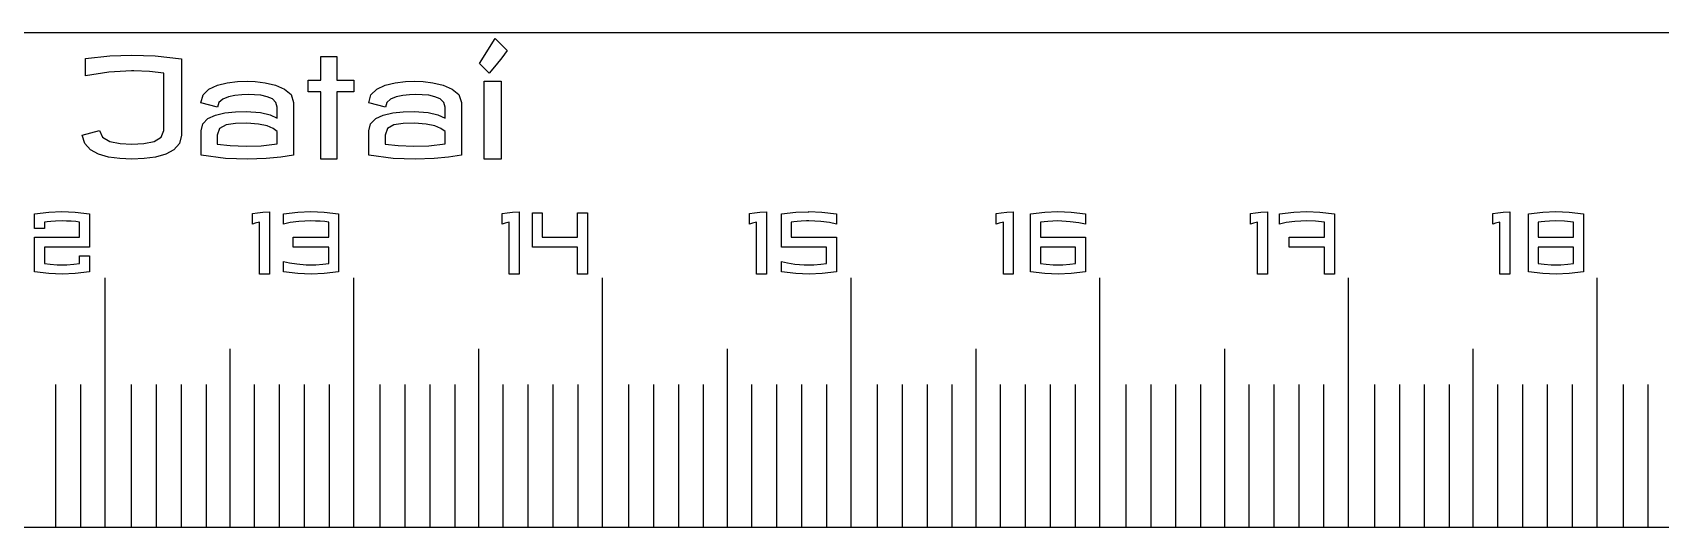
# Model space of a CAD drawing. Header units: millimetres. Extents: x 0 to 260, y 0 to 20.
# Drawn here: x 128.4 to 193.8, y 0 to 20 of the extents above; entities that cross this region are included whole.
import ezdxf

# ---------------------------------------------------------------- set-up
doc = ezdxf.new("R2010")
doc.units = ezdxf.units.MM
doc.layers.add('Layer 1', color=7, linetype='CONTINUOUS')

msp = doc.modelspace()

# ---------------------------------------------------------------- linework, layer by layer
at = {"layer": 'Layer 1'}
for p, q in [((10.000013, 19.951861), (250.000025, 19.951861)), ((146.347729, 18.700847), (146.968416, 19.713098)), ((146.968416, 19.713098), (147.448774, 19.223477)), ((130.506632, 18.909913), (131.486238, 19.014439)), ((131.486238, 19.014439), (132.374095, 19.041949)), ((132.374095, 19.041949), (132.374175, 19.041932)), ((132.374175, 19.041932), (133.313301, 19.008927)), ((133.313301, 19.008927), (134.365767, 18.887897)), ((139.962754, 18.029681), (139.962754, 18.986918)), ((139.962754, 18.986918), (140.605032, 18.986918)), ((140.605032, 18.986918), (140.605032, 18.029681)), ((147.448774, 19.223477), (147.240985, 18.940157)), ((130.506632, 18.216741), (130.506632, 18.909913)), ((131.445758, 18.362528), (130.506632, 18.216741)), ((132.363295, 18.409292), (131.445758, 18.362528)), ((132.455094, 18.409292), (132.363295, 18.409292)), ((133.083872, 18.384534), (132.455094, 18.409292)), ((133.664079, 18.321267), (133.083872, 18.384534)), ((133.664079, 16.016195), (133.664079, 18.321267)), ((134.365767, 18.887897), (134.365767, 15.818137)), ((146.725537, 18.315751), (146.347729, 18.700847)), ((147.011596, 18.648583), (146.725537, 18.315751)), ((147.240985, 18.940157), (147.011596, 18.648583)), ((135.237503, 17.441033), (135.472282, 17.674841)), ((135.472282, 17.674841), (135.812311, 17.831631)), ((135.812311, 17.831631), (136.209019, 17.927902)), ((136.209019, 17.927902), (136.621908, 17.977418)), ((136.621908, 17.977418), (137.005116, 17.991168)), ((137.005046, 17.99117), (137.331575, 17.97742)), ((137.005116, 17.991168), (137.005046, 17.99117)), ((137.331575, 17.97742), (137.730983, 17.927904)), ((137.730983, 17.927904), (138.141171, 17.834385)), ((138.141171, 17.834385), (138.50819, 17.680347)), ((138.50819, 17.680347), (138.772659, 17.454791)), ((139.455406, 17.567566), (139.455406, 18.029681)), ((139.455406, 18.029681), (139.962754, 18.029681)), ((140.605032, 18.029681), (141.290489, 18.029681)), ((141.290489, 18.029681), (141.290489, 17.567566)), ((141.978736, 17.441033), (142.213525, 17.674841)), ((142.213525, 17.674841), (142.553554, 17.831631)), ((142.553554, 17.831631), (142.950252, 17.927902)), ((142.950252, 17.927902), (143.363141, 17.977418)), ((143.363141, 17.977418), (143.746349, 17.991168)), ((143.746249, 17.99117), (144.072788, 17.97742)), ((143.746349, 17.991168), (143.746249, 17.99117)), ((144.072788, 17.97742), (144.472186, 17.927904)), ((144.472186, 17.927904), (144.882374, 17.834385)), ((144.882374, 17.834385), (145.249393, 17.680347)), ((145.249393, 17.680347), (145.513862, 17.454791)), ((146.531238, 14.855396), (146.531238, 17.99117)), ((146.531238, 17.99117), (147.216695, 17.99117)), ((147.216695, 17.99117), (147.216695, 14.855396)), ((135.148403, 17.121954), (135.237503, 17.441033)), ((135.817661, 16.945911), (135.148403, 17.121954)), ((135.874361, 17.138458), (135.817661, 16.945911)), ((136.03088, 17.278743), (135.874361, 17.138458)), ((136.252169, 17.36952), (136.03088, 17.278743)), ((136.513938, 17.42453), (136.252169, 17.36952)), ((136.789207, 17.449288), (136.513938, 17.42453)), ((137.048276, 17.457545), (136.789207, 17.449288)), ((137.296545, 17.45204), (137.048276, 17.457545)), ((137.561014, 17.427282), (137.296545, 17.45204)), ((137.809293, 17.372272), (137.561014, 17.427282)), ((138.019782, 17.281495), (137.809293, 17.372272)), ((138.165511, 17.143961), (138.019782, 17.281495)), ((138.219511, 16.951413), (138.165511, 17.143961)), ((138.772659, 17.454791), (138.872559, 17.143964)), ((138.872559, 17.143964), (138.872559, 15.014934)), ((139.962754, 17.567566), (139.455406, 17.567566)), ((139.962754, 14.855396), (139.962754, 17.567566)), ((141.290489, 17.567566), (140.605032, 17.567566)), ((140.605032, 17.567566), (140.605032, 14.855396)), ((141.889636, 17.121954), (141.978736, 17.441033)), ((142.558894, 16.945911), (141.889636, 17.121954)), ((142.615594, 17.138458), (142.558894, 16.945911)), ((142.772113, 17.278743), (142.615594, 17.138458)), ((142.993402, 17.36952), (142.772113, 17.278743)), ((143.255171, 17.42453), (142.993402, 17.36952)), ((143.53043, 17.449288), (143.255171, 17.42453)), ((143.789499, 17.457545), (143.53043, 17.449288)), ((144.037778, 17.45204), (143.789499, 17.457545)), ((144.302237, 17.427282), (144.037778, 17.45204)), ((144.550516, 17.372272), (144.302237, 17.427282)), ((144.761015, 17.281495), (144.550516, 17.372272)), ((144.906734, 17.143961), (144.761015, 17.281495)), ((144.960734, 16.951413), (144.906734, 17.143961)), ((145.513862, 17.454791), (145.613762, 17.143964)), ((145.613762, 17.143964), (145.613762, 15.014934)), ((135.226723, 16.282939), (135.431812, 16.48924)), ((135.431812, 16.48924), (135.736761, 16.629525)), ((135.736761, 16.629525), (136.11457, 16.71755)), ((136.11457, 16.71755), (136.535558, 16.761563)), ((136.535558, 16.761563), (136.972736, 16.775313)), ((136.972736, 16.775313), (137.536754, 16.7313)), ((137.536754, 16.7313), (137.925362, 16.640523)), ((137.925362, 16.640523), (138.219511, 16.50574)), ((138.219511, 16.50574), (138.219511, 16.951413)), ((141.967936, 16.282939), (142.173035, 16.48924)), ((142.173035, 16.48924), (142.477984, 16.629525)), ((142.477984, 16.629525), (142.855793, 16.71755)), ((142.855793, 16.71755), (143.276781, 16.761563)), ((143.276781, 16.761563), (143.713959, 16.775313)), ((143.713959, 16.775313), (144.277977, 16.7313)), ((144.277977, 16.7313), (144.666575, 16.640523)), ((144.666575, 16.640523), (144.960734, 16.50574)), ((144.960734, 16.50574), (144.960734, 16.951413)), ((130.377133, 15.818137), (131.07878, 16.016185)), ((130.482382, 15.488053), (130.377133, 15.818137)), ((131.07878, 16.016185), (131.192129, 15.738358)), ((131.192129, 15.738358), (131.488978, 15.570574)), ((133.264681, 15.573326), (133.55344, 15.743872)), ((133.55344, 15.743872), (133.664079, 16.016195)), ((134.365767, 15.818137), (134.284767, 15.488053)), ((135.153823, 16.00512), (135.226723, 16.282939)), ((135.153823, 15.014873), (135.153823, 16.00512)), ((135.9013, 16.093199), (135.806801, 15.818137)), ((135.806801, 15.818137), (135.806801, 15.466047)), ((136.157669, 16.236234), (135.9013, 16.093199)), ((136.532778, 16.291245), (136.157669, 16.236234)), ((136.988856, 16.302253), (136.532778, 16.291245)), ((137.458414, 16.27199), (136.988856, 16.302253)), ((137.806543, 16.197726), (137.458414, 16.27199)), ((138.052122, 16.095951), (137.806543, 16.197726)), ((138.219431, 15.977671), (138.052122, 16.095951)), ((138.219381, 15.482559), (138.219431, 15.977671)), ((141.895036, 16.00512), (141.967936, 16.282939)), ((141.895036, 15.014873), (141.895036, 16.00512)), ((142.642503, 16.093199), (142.548004, 15.818137)), ((142.548004, 15.818137), (142.548004, 15.466047)), ((142.898872, 16.236234), (142.642503, 16.093199)), ((143.273991, 16.291245), (142.898872, 16.236234)), ((143.730059, 16.302253), (143.273991, 16.291245)), ((144.199627, 16.27199), (143.730059, 16.302253)), ((144.547746, 16.197726), (144.199627, 16.27199)), ((144.793325, 16.095951), (144.547746, 16.197726)), ((144.960644, 15.977671), (144.793325, 16.095951)), ((144.960594, 15.482559), (144.960644, 15.977671)), ((130.709071, 15.237738), (130.482382, 15.488053)), ((131.03291, 15.058946), (130.709071, 15.237738)), ((131.435008, 14.943411), (131.03291, 15.058946)), ((131.488978, 15.570574), (131.907266, 15.488012)), ((131.907266, 15.488012), (132.379524, 15.465996)), ((132.379524, 15.465996), (132.854493, 15.488012)), ((132.854493, 15.488012), (133.264681, 15.573326)), ((133.736949, 15.058946), (133.326751, 14.943411)), ((134.066178, 15.237738), (133.736949, 15.058946)), ((134.284767, 15.488053), (134.066178, 15.237738)), ((135.806801, 15.466047), (136.330329, 15.40275)), ((136.330329, 15.40275), (136.967216, 15.377981)), ((136.967216, 15.377981), (137.563614, 15.397245)), ((137.563614, 15.397245), (138.219381, 15.482559)), ((142.548004, 15.466047), (143.071542, 15.40275)), ((143.071542, 15.40275), (143.708419, 15.377981)), ((143.708419, 15.377981), (144.304817, 15.397245)), ((144.304817, 15.397245), (144.960594, 15.482559)), ((131.891076, 14.880114), (131.435008, 14.943411)), ((132.379524, 14.860849), (131.891076, 14.880114)), ((132.865283, 14.880114), (132.379524, 14.860849)), ((133.326751, 14.943411), (132.865283, 14.880114)), ((136.130729, 14.891091), (135.153823, 15.014873)), ((137.015886, 14.855315), (136.130729, 14.891091)), ((137.774203, 14.880083), (137.015886, 14.855315)), ((138.359811, 14.935124), (137.774203, 14.880083)), ((138.872559, 15.014934), (138.359811, 14.935124)), ((140.605032, 14.855396), (139.962754, 14.855396)), ((142.871943, 14.891091), (141.895036, 15.014873)), ((143.757099, 14.855315), (142.871943, 14.891091)), ((144.515416, 14.880083), (143.757099, 14.855315)), ((145.101024, 14.935124), (144.515416, 14.880083)), ((145.613762, 15.014934), (145.101024, 14.935124)), ((147.216695, 14.855396), (146.531238, 14.855396)), ((128.462326, 12.659238), (129.042781, 12.730072)), ((128.462326, 12.659238), (129.042781, 12.730072)), ((128.462326, 12.075837), (128.462326, 12.659238)), ((128.462326, 12.075837), (128.462326, 12.659238)), ((129.042781, 12.730072), (129.565022, 12.748232)), ((129.042781, 12.730072), (129.565022, 12.748232)), ((129.565022, 12.748232), (129.565052, 12.748433)), ((129.565022, 12.748232), (129.565052, 12.748433)), ((129.565052, 12.748433), (130.09376, 12.730273)), ((129.565052, 12.748433), (130.09376, 12.730273)), ((130.09376, 12.730273), (130.677443, 12.659438)), ((130.09376, 12.730273), (130.677443, 12.659438)), ((130.677443, 12.659438), (130.677443, 11.32124)), ((130.677443, 12.659438), (130.677443, 11.32124)), ((137.220778, 12.669311), (137.422883, 12.700614)), ((137.220778, 12.669311), (137.422883, 12.700614)), ((137.220778, 12.250716), (137.220778, 12.669311)), ((137.220778, 12.250716), (137.220778, 12.669311)), ((137.422883, 12.700614), (137.639546, 12.725296)), ((137.422883, 12.700614), (137.639546, 12.725296)), ((137.639546, 12.725296), (137.903093, 12.745062)), ((137.639546, 12.725296), (137.903093, 12.745062)), ((137.903093, 12.745062), (137.903093, 10.240133)), ((137.903093, 12.745062), (137.903093, 10.240133)), ((138.465681, 12.659258), (139.04775, 12.730092)), ((138.465681, 12.659258), (139.04775, 12.730092)), ((138.465681, 12.240652), (138.465681, 12.659258)), ((138.465681, 12.240652), (138.465681, 12.659258)), ((139.04775, 12.730092), (139.568377, 12.748252)), ((139.04775, 12.730092), (139.568377, 12.748252)), ((139.568377, 12.748252), (139.568406, 12.748433)), ((139.568377, 12.748252), (139.568406, 12.748433)), ((139.568406, 12.748433), (140.098729, 12.730273)), ((139.568406, 12.748433), (140.098729, 12.730273)), ((140.098729, 12.730273), (140.680798, 12.659438)), ((140.098729, 12.730273), (140.680798, 12.659438)), ((140.680798, 12.659438), (140.680798, 10.329127)), ((140.680798, 12.659438), (140.680798, 10.329127)), ((147.25327, 12.669311), (147.455374, 12.700614)), ((147.25327, 12.669311), (147.455374, 12.700614)), ((147.25327, 12.250716), (147.25327, 12.669311)), ((147.25327, 12.250716), (147.25327, 12.669311)), ((147.455374, 12.700614), (147.672037, 12.725296)), ((147.455374, 12.700614), (147.672037, 12.725296)), ((147.672037, 12.725296), (147.935574, 12.745062)), ((147.672037, 12.725296), (147.935574, 12.745062)), ((147.935574, 12.745062), (147.935574, 10.240133)), ((147.935574, 12.745062), (147.935574, 10.240133)), ((148.465866, 12.705581), (148.863608, 12.705581)), ((148.465866, 11.32124), (148.465866, 12.705581)), ((148.465866, 12.705581), (148.863608, 12.705581)), ((148.465866, 11.32124), (148.465866, 12.705581)), ((148.863608, 12.705581), (148.863608, 11.726652)), ((148.863608, 12.705581), (148.863608, 11.726652)), ((150.283202, 11.726652), (150.283202, 12.705581)), ((150.283202, 12.705581), (150.684183, 12.705581)), ((150.283202, 11.726652), (150.283202, 12.705581)), ((150.283202, 12.705581), (150.684183, 12.705581)), ((150.684183, 12.705581), (150.684183, 10.240133)), ((150.684183, 12.705581), (150.684183, 10.240133)), ((157.191944, 12.669311), (157.394048, 12.700614)), ((157.191944, 12.669311), (157.394048, 12.700614)), ((157.191944, 12.250716), (157.191944, 12.669311)), ((157.191944, 12.250716), (157.191944, 12.669311)), ((157.394048, 12.700614), (157.610711, 12.725296)), ((157.394048, 12.700614), (157.610711, 12.725296)), ((157.610711, 12.725296), (157.874258, 12.745062)), ((157.610711, 12.725296), (157.874258, 12.745062)), ((157.874258, 12.745062), (157.874258, 10.240133)), ((157.874258, 12.745062), (157.874258, 10.240133)), ((158.472371, 12.659117), (159.052816, 12.729952)), ((158.472371, 12.659117), (159.052816, 12.729952)), ((158.472371, 11.320919), (158.472371, 12.659117)), ((158.472371, 11.320919), (158.472371, 12.659117)), ((159.052816, 12.729952), (159.575057, 12.748112)), ((159.052816, 12.729952), (159.575057, 12.748112)), ((159.575057, 12.748112), (159.575136, 12.748433)), ((159.575057, 12.748112), (159.575136, 12.748433)), ((159.575136, 12.748433), (160.10223, 12.730273)), ((159.575136, 12.748433), (160.10223, 12.730273)), ((160.10223, 12.730273), (160.687528, 12.659438)), ((160.10223, 12.730273), (160.687528, 12.659438)), ((160.687528, 12.659438), (160.687528, 12.240833)), ((160.687528, 12.659438), (160.687528, 12.240833)), ((167.104769, 12.669311), (167.306873, 12.700614)), ((167.104769, 12.669311), (167.306873, 12.700614)), ((167.104769, 12.250716), (167.104769, 12.669311)), ((167.104769, 12.250716), (167.104769, 12.669311)), ((167.306873, 12.700614), (167.523536, 12.725296)), ((167.306873, 12.700614), (167.523536, 12.725296)), ((167.523536, 12.725296), (167.787083, 12.745062)), ((167.523536, 12.725296), (167.787083, 12.745062)), ((167.787083, 12.745062), (167.787083, 10.240133)), ((167.787083, 12.745062), (167.787083, 10.240133)), ((168.475815, 12.659308), (169.057884, 12.730142)), ((168.475815, 12.659308), (169.057884, 12.730142)), ((168.475815, 10.328997), (168.475815, 12.659308)), ((168.475815, 10.328997), (168.475815, 12.659308)), ((169.057884, 12.730142), (169.578511, 12.748302)), ((169.057884, 12.730142), (169.578511, 12.748302)), ((169.578511, 12.748433), (170.108833, 12.730273)), ((169.578511, 12.748302), (169.578511, 12.748433)), ((169.578511, 12.748433), (170.108833, 12.730273)), ((169.578511, 12.748302), (169.578511, 12.748433)), ((170.108833, 12.730273), (170.690902, 12.659438)), ((170.108833, 12.730273), (170.690902, 12.659438)), ((170.690902, 12.659438), (170.690902, 12.240833)), ((170.690902, 12.659438), (170.690902, 12.240833)), ((177.321558, 12.669311), (177.523663, 12.700614)), ((177.321558, 12.669311), (177.523663, 12.700614)), ((177.321558, 12.250716), (177.321558, 12.669311)), ((177.321558, 12.250716), (177.321558, 12.669311)), ((177.523663, 12.700614), (177.740316, 12.725296)), ((177.523663, 12.700614), (177.740316, 12.725296)), ((177.740316, 12.725296), (178.003863, 12.745062)), ((177.740316, 12.725296), (178.003863, 12.745062)), ((178.003863, 12.745062), (178.003863, 10.240133)), ((178.003863, 12.745062), (178.003863, 10.240133)), ((178.479179, 12.659458), (179.059625, 12.730293)), ((178.479179, 12.659458), (179.059625, 12.730293)), ((178.479179, 12.240853), (178.479179, 12.659458)), ((178.479179, 12.240853), (178.479179, 12.659458)), ((179.059625, 12.730293), (179.581866, 12.748453)), ((179.059625, 12.730293), (179.581866, 12.748453)), ((179.581866, 12.748453), (179.581866, 12.748433)), ((179.581866, 12.748453), (179.581866, 12.748433)), ((179.581866, 12.748433), (180.108959, 12.730273)), ((179.581866, 12.748433), (180.108959, 12.730273)), ((180.108959, 12.730273), (180.694257, 12.659438)), ((180.108959, 12.730273), (180.694257, 12.659438)), ((180.694257, 12.659438), (180.694257, 10.240133)), ((180.694257, 12.659438), (180.694257, 10.240133)), ((187.050056, 12.669311), (187.252161, 12.700614)), ((187.050056, 12.669311), (187.252161, 12.700614)), ((187.050056, 12.250716), (187.050056, 12.669311)), ((187.050056, 12.250716), (187.050056, 12.669311)), ((187.252161, 12.700614), (187.468823, 12.725296)), ((187.252161, 12.700614), (187.468823, 12.725296)), ((187.468823, 12.725296), (187.73237, 12.745062)), ((187.468823, 12.725296), (187.73237, 12.745062)), ((187.73237, 12.745062), (187.73237, 10.240133)), ((187.73237, 12.745062), (187.73237, 10.240133)), ((188.482544, 12.659438), (189.064613, 12.730273)), ((188.482544, 12.659438), (189.064613, 12.730273)), ((188.482544, 10.329127), (188.482544, 12.659438)), ((188.482544, 10.329127), (188.482544, 12.659438)), ((189.064613, 12.730273), (189.58524, 12.748433)), ((189.064613, 12.730273), (189.58524, 12.748433)), ((189.58524, 12.748433), (190.115563, 12.730273)), ((189.58524, 12.748433), (189.58524, 12.748433)), ((189.58524, 12.748433), (190.115563, 12.730273)), ((189.58524, 12.748433), (189.58524, 12.748433)), ((190.115563, 12.730273), (190.697632, 12.659438)), ((190.115563, 12.730273), (190.697632, 12.659438)), ((190.697632, 12.659438), (190.697632, 10.329127)), ((190.697632, 12.659438), (190.697632, 10.329127)), ((128.860068, 12.075837), (128.462326, 12.075837)), ((128.860068, 12.075837), (128.462326, 12.075837)), ((128.974871, 12.341185), (128.860068, 12.326336)), ((128.974871, 12.341185), (128.860068, 12.326336)), ((128.860068, 12.326336), (128.860068, 12.075837)), ((128.860068, 12.326336), (128.860068, 12.075837)), ((129.118772, 12.35764), (128.974871, 12.341185)), ((129.118772, 12.35764), (128.974871, 12.341185)), ((129.309557, 12.370783), (129.118772, 12.35764)), ((129.309557, 12.370783), (129.118772, 12.35764)), ((129.568251, 12.3758), (129.309557, 12.370783)), ((129.568251, 12.3758), (129.309557, 12.370783)), ((129.747725, 12.37279), (129.568251, 12.3758)), ((129.747725, 12.37279), (129.568251, 12.3758)), ((129.93851, 12.362757), (129.747725, 12.37279)), ((129.93851, 12.362757), (129.747725, 12.37279)), ((130.121213, 12.346302), (129.93851, 12.362757)), ((130.121213, 12.346302), (129.93851, 12.362757)), ((130.276433, 12.326537), (130.121213, 12.346302)), ((130.276433, 12.326537), (130.121213, 12.346302)), ((130.276433, 11.726652), (130.276433, 12.326537)), ((130.276433, 11.726652), (130.276433, 12.326537)), ((137.335572, 12.282019), (137.220778, 12.250716)), ((137.335572, 12.282019), (137.220778, 12.250716)), ((137.505341, 12.319945), (137.335572, 12.282019)), ((137.505341, 12.319945), (137.335572, 12.282019)), ((137.505341, 10.240133), (137.505341, 12.319945)), ((137.505341, 10.240133), (137.505341, 12.319945)), ((138.737309, 12.308176), (138.465681, 12.240652)), ((138.737309, 12.308176), (138.465681, 12.240652)), ((139.0817, 12.354329), (138.737309, 12.308176)), ((139.0817, 12.354329), (138.737309, 12.308176)), ((139.571606, 12.3758), (139.0817, 12.354329)), ((139.571606, 12.3758), (139.0817, 12.354329)), ((139.752694, 12.37279), (139.571606, 12.3758)), ((139.752694, 12.37279), (139.571606, 12.3758)), ((139.943479, 12.362757), (139.752694, 12.37279)), ((139.943479, 12.362757), (139.752694, 12.37279)), ((140.126182, 12.346302), (139.943479, 12.362757)), ((140.126182, 12.346302), (139.943479, 12.362757)), ((140.283017, 12.326537), (140.126182, 12.346302)), ((140.283017, 12.326537), (140.126182, 12.346302)), ((140.283017, 11.726652), (140.283017, 12.326537)), ((140.283017, 11.726652), (140.283017, 12.326537)), ((147.368063, 12.282019), (147.25327, 12.250716)), ((147.368063, 12.282019), (147.25327, 12.250716)), ((147.537832, 12.319945), (147.368063, 12.282019)), ((147.537832, 12.319945), (147.368063, 12.282019)), ((147.537832, 10.240133), (147.537832, 12.319945)), ((147.537832, 10.240133), (147.537832, 12.319945)), ((157.306737, 12.282019), (157.191944, 12.250716)), ((157.306737, 12.282019), (157.191944, 12.250716)), ((157.476506, 12.319945), (157.306737, 12.282019)), ((157.476506, 12.319945), (157.306737, 12.282019)), ((157.476506, 10.240133), (157.476506, 12.319945)), ((157.476506, 10.240133), (157.476506, 12.319945)), ((158.973646, 12.340964), (158.870162, 12.326115)), ((158.973646, 12.340964), (158.870162, 12.326115)), ((158.870162, 12.326115), (158.870162, 11.72623)), ((158.870162, 12.326115), (158.870162, 11.72623)), ((159.101374, 12.355814), (158.973646, 12.340964)), ((159.101374, 12.355814), (158.973646, 12.340964)), ((159.26629, 12.368957), (159.101374, 12.355814)), ((159.26629, 12.368957), (159.101374, 12.355814)), ((159.484567, 12.37598), (159.26629, 12.368957)), ((159.484567, 12.37598), (159.26629, 12.368957)), ((159.578374, 12.37598), (159.484567, 12.37598)), ((159.578374, 12.37598), (159.484567, 12.37598)), ((160.052107, 12.354509), (159.578374, 12.37598)), ((160.052107, 12.354509), (159.578374, 12.37598)), ((160.399736, 12.308357), (160.052107, 12.354509)), ((160.399736, 12.308357), (160.052107, 12.354509)), ((160.687528, 12.240833), (160.399736, 12.308357)), ((160.687528, 12.240833), (160.399736, 12.308357)), ((167.219563, 12.282019), (167.104769, 12.250716)), ((167.219563, 12.282019), (167.104769, 12.250716)), ((167.389331, 12.319945), (167.219563, 12.282019)), ((167.389331, 12.319945), (167.219563, 12.282019)), ((167.389331, 10.240133), (167.389331, 12.319945)), ((167.389331, 10.240133), (167.389331, 12.319945)), ((169.179145, 12.354409), (168.876795, 12.323105)), ((169.179145, 12.354409), (168.876795, 12.323105)), ((168.876795, 12.323105), (168.876795, 11.726521)), ((168.876795, 12.323105), (168.876795, 11.726521)), ((169.581739, 12.37588), (169.179145, 12.354409)), ((169.581739, 12.37588), (169.179145, 12.354409)), ((170.073269, 12.344576), (169.581739, 12.37588)), ((170.073269, 12.344576), (169.581739, 12.37588)), ((170.419274, 12.300129), (170.073269, 12.344576)), ((170.419274, 12.300129), (170.073269, 12.344576)), ((170.690902, 12.240833), (170.419274, 12.300129)), ((170.690902, 12.240833), (170.419274, 12.300129)), ((177.436352, 12.282019), (177.321558, 12.250716)), ((177.436352, 12.282019), (177.321558, 12.250716)), ((177.606121, 12.319945), (177.436352, 12.282019)), ((177.606121, 12.319945), (177.436352, 12.282019)), ((177.606121, 10.240133), (177.606121, 12.319945)), ((177.606121, 10.240133), (177.606121, 12.319945)), ((178.750808, 12.308377), (178.479179, 12.240853)), ((178.750808, 12.308377), (178.479179, 12.240853)), ((179.095199, 12.354529), (178.750808, 12.308377)), ((179.095199, 12.354529), (178.750808, 12.308377)), ((179.585104, 12.376), (179.095199, 12.354529)), ((179.585104, 12.376), (179.095199, 12.354529)), ((179.927871, 12.364462), (179.585104, 12.376)), ((179.927871, 12.364462), (179.585104, 12.376)), ((180.296515, 12.326537), (179.927871, 12.364462)), ((180.296515, 12.326537), (179.927871, 12.364462)), ((180.296515, 11.726652), (180.296515, 12.326537)), ((180.296515, 11.726652), (180.296515, 12.326537)), ((187.16485, 12.282019), (187.050056, 12.250716)), ((187.16485, 12.282019), (187.050056, 12.250716)), ((187.334619, 12.319945), (187.16485, 12.282019)), ((187.334619, 12.319945), (187.16485, 12.282019)), ((187.334619, 10.240133), (187.334619, 12.319945)), ((187.334619, 10.240133), (187.334619, 12.319945)), ((188.996428, 12.33956), (188.883249, 12.326416)), ((188.996428, 12.33956), (188.883249, 12.326416)), ((188.883249, 12.326416), (188.883249, 11.726531)), ((188.883249, 12.326416), (188.883249, 11.726531)), ((189.140329, 12.354409), (188.996428, 12.33956)), ((189.140329, 12.354409), (188.996428, 12.33956)), ((189.331113, 12.365947), (189.140329, 12.354409)), ((189.331113, 12.365947), (189.140329, 12.354409)), ((189.588193, 12.37598), (189.331113, 12.365947)), ((189.588193, 12.37598), (189.331113, 12.365947)), ((189.588193, 12.37588), (189.588193, 12.37598)), ((189.588193, 12.37588), (189.588193, 12.37598)), ((189.93097, 12.364342), (189.588193, 12.37588)), ((189.93097, 12.364342), (189.588193, 12.37588)), ((190.299605, 12.326416), (189.93097, 12.364342)), ((190.299605, 12.326416), (189.93097, 12.364342)), ((190.299605, 11.726531), (190.299605, 12.326416)), ((190.299605, 11.726531), (190.299605, 12.326416)), ((128.462326, 11.726652), (130.276433, 11.726652)), ((128.462326, 10.329127), (128.462326, 11.726652)), ((128.462326, 11.726652), (130.276433, 11.726652)), ((128.462326, 10.329127), (128.462326, 11.726652)), ((130.677443, 11.32124), (128.860097, 11.32124)), ((128.860097, 11.32124), (128.860097, 10.658728)), ((130.677443, 11.32124), (128.860097, 11.32124)), ((128.860097, 11.32124), (128.860097, 10.658728)), ((138.856956, 11.726652), (140.283017, 11.726652)), ((138.856956, 11.32134), (138.856956, 11.726652)), ((138.856956, 11.726652), (140.283017, 11.726652)), ((138.856956, 11.32134), (138.856956, 11.726652)), ((140.283017, 11.32134), (138.856956, 11.32134)), ((140.283017, 11.32134), (138.856956, 11.32134)), ((140.283017, 10.658828), (140.283017, 11.32134)), ((140.283017, 10.658828), (140.283017, 11.32134)), ((150.283202, 11.32124), (148.465866, 11.32124)), ((150.283202, 11.32124), (148.465866, 11.32124)), ((148.863608, 11.726652), (150.283202, 11.726652)), ((148.863608, 11.726652), (150.283202, 11.726652)), ((150.283202, 10.240133), (150.283202, 11.32124)), ((150.283202, 10.240133), (150.283202, 11.32124)), ((160.286478, 11.320919), (158.472371, 11.320919)), ((160.286478, 11.320919), (158.472371, 11.320919)), ((158.870162, 11.72623), (160.687498, 11.72623)), ((158.870162, 11.72623), (160.687498, 11.72623)), ((160.286478, 10.658407), (160.286478, 11.320919)), ((160.286478, 10.658407), (160.286478, 11.320919)), ((160.687498, 11.72623), (160.687498, 10.328706)), ((160.687498, 11.72623), (160.687498, 10.328706)), ((170.292875, 11.320949), (168.87651, 11.320949)), ((168.87651, 11.320949), (168.87651, 10.658437)), ((170.292875, 11.320949), (168.87651, 11.320949)), ((168.87651, 11.320949), (168.87651, 10.658437)), ((168.876795, 11.726521), (170.690902, 11.726521)), ((168.876795, 11.726521), (170.690902, 11.726521)), ((170.292875, 10.658437), (170.292875, 11.320949)), ((170.292875, 10.658437), (170.292875, 11.320949)), ((170.690902, 11.726521), (170.690902, 10.328997)), ((170.690902, 11.726521), (170.690902, 10.328997)), ((178.867226, 11.726652), (180.296515, 11.726652)), ((178.867226, 11.32124), (178.867226, 11.726652)), ((178.867226, 11.726652), (180.296515, 11.726652)), ((178.867226, 11.32124), (178.867226, 11.726652)), ((180.296515, 11.32124), (178.867226, 11.32124)), ((180.296515, 11.32124), (178.867226, 11.32124)), ((180.296515, 10.240133), (180.296515, 11.32124)), ((180.296515, 10.240133), (180.296515, 11.32124)), ((190.299595, 11.320949), (188.883239, 11.320949)), ((188.883239, 11.320949), (188.883239, 10.658437)), ((190.299595, 11.320949), (188.883239, 11.320949)), ((188.883239, 11.320949), (188.883239, 10.658437)), ((188.883249, 11.726531), (190.299605, 11.726531)), ((188.883249, 11.726531), (190.299605, 11.726531)), ((190.299595, 10.658437), (190.299595, 11.320949)), ((190.299595, 10.658437), (190.299595, 11.320949)), ((128.860097, 10.658728), (129.096162, 10.632341)), ((128.860097, 10.658728), (129.096162, 10.632341)), ((129.096162, 10.632341), (129.377496, 10.615886)), ((129.096162, 10.632341), (129.377496, 10.615886)), ((129.377496, 10.615886), (129.472878, 10.612876)), ((129.377496, 10.615886), (129.472878, 10.612876)), ((129.472878, 10.612876), (129.56826, 10.612876)), ((129.472878, 10.612876), (129.56826, 10.612876)), ((129.56826, 10.612876), (129.665316, 10.612876)), ((129.56826, 10.612876), (129.665316, 10.612876)), ((129.665316, 10.612876), (129.762274, 10.615886)), ((129.665316, 10.612876), (129.762274, 10.615886)), ((129.762274, 10.615886), (130.041993, 10.632341)), ((129.762274, 10.615886), (130.041993, 10.632341)), ((130.041993, 10.632341), (130.276433, 10.658728)), ((130.041993, 10.632341), (130.276433, 10.658728)), ((130.276433, 10.658728), (130.276433, 10.971854)), ((130.276433, 10.971854), (130.677414, 10.971854)), ((130.276433, 10.658728), (130.276433, 10.971854)), ((130.276433, 10.971854), (130.677414, 10.971854)), ((130.677414, 10.971854), (130.677414, 10.329127)), ((130.677414, 10.971854), (130.677414, 10.329127)), ((138.465711, 10.329127), (138.465711, 10.747722)), ((138.465711, 10.747722), (138.713095, 10.688426)), ((138.465711, 10.329127), (138.465711, 10.747722)), ((138.465711, 10.747722), (138.713095, 10.688426)), ((138.713095, 10.688426), (139.000886, 10.643979)), ((138.713095, 10.688426), (139.000886, 10.643979)), ((139.000886, 10.643979), (139.380851, 10.615986)), ((139.000886, 10.643979), (139.380851, 10.615986)), ((139.380851, 10.615986), (139.476233, 10.612976)), ((139.380851, 10.615986), (139.476233, 10.612976)), ((139.476233, 10.612976), (139.571615, 10.612976)), ((139.476233, 10.612976), (139.571615, 10.612976)), ((139.571615, 10.612976), (139.668671, 10.612976)), ((139.571615, 10.612976), (139.668671, 10.612976)), ((139.668671, 10.612976), (139.765629, 10.615986)), ((139.668671, 10.612976), (139.765629, 10.615986)), ((139.765629, 10.615986), (140.046963, 10.632441)), ((139.765629, 10.615986), (140.046963, 10.632441)), ((140.046963, 10.632441), (140.283017, 10.658828)), ((140.046963, 10.632441), (140.283017, 10.658828)), ((158.47242, 10.328706), (158.47242, 10.747301)), ((158.47242, 10.747301), (158.719795, 10.688005)), ((158.47242, 10.328706), (158.47242, 10.747301)), ((158.47242, 10.747301), (158.719795, 10.688005)), ((158.719795, 10.688005), (159.007596, 10.643558)), ((158.719795, 10.688005), (159.007596, 10.643558)), ((159.007596, 10.643558), (159.387551, 10.615565)), ((159.007596, 10.643558), (159.387551, 10.615565)), ((159.387551, 10.615565), (159.482933, 10.612555)), ((159.387551, 10.615565), (159.482933, 10.612555)), ((159.482933, 10.612555), (159.578315, 10.612555)), ((159.482933, 10.612555), (159.578315, 10.612555)), ((159.578315, 10.612555), (159.673698, 10.612555)), ((159.578315, 10.612555), (159.673698, 10.612555)), ((159.673698, 10.612555), (159.76908, 10.615565)), ((159.673698, 10.612555), (159.76908, 10.615565)), ((159.76908, 10.615565), (160.050414, 10.632019)), ((159.76908, 10.615565), (160.050414, 10.632019)), ((160.050414, 10.632019), (160.286478, 10.658407)), ((160.050414, 10.632019), (160.286478, 10.658407)), ((168.87651, 10.658437), (169.109335, 10.63205)), ((168.87651, 10.658437), (169.109335, 10.63205)), ((169.109335, 10.63205), (169.390669, 10.615595)), ((169.109335, 10.63205), (169.390669, 10.615595)), ((169.390669, 10.615595), (169.486052, 10.612585)), ((169.390669, 10.615595), (169.486052, 10.612585)), ((169.486052, 10.612585), (169.581434, 10.612585)), ((169.486052, 10.612585), (169.581434, 10.612585)), ((169.581434, 10.612585), (169.581464, 10.612585)), ((169.581434, 10.612585), (169.581464, 10.612585)), ((169.581464, 10.612585), (169.678519, 10.612585)), ((169.581464, 10.612585), (169.678519, 10.612585)), ((169.678519, 10.612585), (169.775477, 10.615595)), ((169.678519, 10.612585), (169.775477, 10.615595)), ((169.775477, 10.615595), (170.056811, 10.63205)), ((169.775477, 10.615595), (170.056811, 10.63205)), ((170.056811, 10.63205), (170.292875, 10.658437)), ((170.056811, 10.63205), (170.292875, 10.658437)), ((188.883239, 10.658437), (189.116065, 10.63205)), ((188.883239, 10.658437), (189.116065, 10.63205)), ((189.116065, 10.63205), (189.397399, 10.615595)), ((189.116065, 10.63205), (189.397399, 10.615595)), ((189.397399, 10.615595), (189.492781, 10.612585)), ((189.397399, 10.615595), (189.492781, 10.612585)), ((189.492781, 10.612585), (189.588164, 10.612585)), ((189.492781, 10.612585), (189.588164, 10.612585)), ((189.588164, 10.612585), (189.588193, 10.612585)), ((189.588164, 10.612585), (189.588193, 10.612585)), ((189.588193, 10.612585), (189.685249, 10.612585)), ((189.588193, 10.612585), (189.685249, 10.612585)), ((189.685249, 10.612585), (189.782206, 10.615595)), ((189.685249, 10.612585), (189.782206, 10.615595)), ((189.782206, 10.615595), (190.06354, 10.63205)), ((189.782206, 10.615595), (190.06354, 10.63205)), ((190.06354, 10.63205), (190.299595, 10.658437)), ((190.06354, 10.63205), (190.299595, 10.658437)), ((129.044395, 10.258293), (128.462326, 10.329127)), ((129.044395, 10.258293), (128.462326, 10.329127)), ((129.574718, 10.240133), (129.044395, 10.258293)), ((129.574718, 10.240133), (129.044395, 10.258293)), ((130.095344, 10.258293), (129.574718, 10.240133)), ((130.095344, 10.258293), (129.574718, 10.240133)), ((130.677414, 10.329127), (130.095344, 10.258293)), ((130.677414, 10.329127), (130.095344, 10.258293)), ((131.293596, 10.094042), (131.293596, 0.075222)), ((137.903093, 10.240133), (137.505341, 10.240133)), ((137.903093, 10.240133), (137.505341, 10.240133)), ((139.049394, 10.258293), (138.465711, 10.329127)), ((139.049394, 10.258293), (138.465711, 10.329127)), ((139.578102, 10.240133), (139.049394, 10.258293)), ((139.578102, 10.240133), (139.049394, 10.258293)), ((140.100343, 10.258293), (139.578102, 10.240133)), ((140.100343, 10.258293), (139.578102, 10.240133)), ((140.680798, 10.329127), (140.100343, 10.258293)), ((140.680798, 10.329127), (140.100343, 10.258293)), ((141.282596, 10.094042), (141.282596, 0.075222)), ((147.935574, 10.240133), (147.537832, 10.240133)), ((147.935574, 10.240133), (147.537832, 10.240133)), ((150.684183, 10.240133), (150.283202, 10.240133)), ((150.684183, 10.240133), (150.283202, 10.240133)), ((151.272596, 10.094042), (151.272596, 0.075222)), ((157.874258, 10.240133), (157.476506, 10.240133)), ((157.874258, 10.240133), (157.476506, 10.240133)), ((159.05448, 10.257871), (158.47242, 10.328706)), ((159.05448, 10.257871), (158.47242, 10.328706)), ((159.584812, 10.239711), (159.05448, 10.257871)), ((159.584812, 10.239711), (159.05448, 10.257871)), ((160.103815, 10.257871), (159.584812, 10.239711)), ((160.103815, 10.257871), (159.584812, 10.239711)), ((160.687498, 10.328706), (160.103815, 10.257871)), ((160.687498, 10.328706), (160.103815, 10.257871)), ((161.261596, 10.094042), (161.261596, 0.075222)), ((167.787083, 10.240133), (167.389331, 10.240133)), ((167.787083, 10.240133), (167.389331, 10.240133)), ((169.059498, 10.258162), (168.475815, 10.328997)), ((169.059498, 10.258162), (168.475815, 10.328997)), ((169.588206, 10.240002), (169.059498, 10.258162)), ((169.588206, 10.240002), (169.059498, 10.258162)), ((170.110457, 10.258162), (169.588206, 10.240002)), ((170.110457, 10.258162), (169.588206, 10.240002)), ((170.690902, 10.328997), (170.110457, 10.258162)), ((170.690902, 10.328997), (170.110457, 10.258162)), ((171.250596, 10.094042), (171.250596, 0.075222)), ((178.003863, 10.240133), (177.606121, 10.240133)), ((178.003863, 10.240133), (177.606121, 10.240133)), ((180.694257, 10.240133), (180.296515, 10.240133)), ((180.694257, 10.240133), (180.296515, 10.240133)), ((181.239596, 10.094042), (181.239596, 0.075222)), ((187.73237, 10.240133), (187.334619, 10.240133)), ((187.73237, 10.240133), (187.334619, 10.240133)), ((189.066228, 10.258293), (188.482544, 10.329127)), ((189.066228, 10.258293), (188.482544, 10.329127)), ((189.594936, 10.240133), (189.066228, 10.258293)), ((189.594936, 10.240133), (189.066228, 10.258293)), ((190.117177, 10.258293), (189.594936, 10.240133)), ((190.117177, 10.258293), (189.594936, 10.240133)), ((190.697632, 10.329127), (190.117177, 10.258293)), ((190.697632, 10.329127), (190.117177, 10.258293)), ((191.228596, 10.094042), (191.228596, 0.075222)), ((136.311713, 7.232522), (136.311713, 0.076222)), ((146.301713, 7.232522), (146.301713, 0.076222)), ((156.289713, 7.232522), (156.289713, 0.076222)), ((166.279713, 7.232522), (166.279713, 0.076222)), ((176.267713, 7.232522), (176.267713, 0.076222)), ((186.257713, 7.232522), (186.257713, 0.076222)), ((129.309683, 5.801262), (129.309683, 0.076222)), ((130.311445, 5.801262), (130.311445, 0.076222)), ((132.351704, 5.801262), (132.351704, 0.076222)), ((133.353467, 5.801262), (133.353467, 0.076222)), ((134.355228, 5.801262), (134.355228, 0.076222)), ((135.356991, 5.801262), (135.356991, 0.076222)), ((137.294659, 5.801262), (137.294659, 0.076222)), ((138.296421, 5.801262), (138.296421, 0.076222)), ((139.298183, 5.801262), (139.298183, 0.076222)), ((140.299945, 5.801262), (140.299945, 0.076222)), ((142.341704, 5.801262), (142.341704, 0.076222)), ((143.343467, 5.801262), (143.343467, 0.076222)), ((144.345228, 5.801262), (144.345228, 0.076222)), ((145.346991, 5.801262), (145.346991, 0.076222)), ((147.284659, 5.801262), (147.284659, 0.076222)), ((148.286421, 5.801262), (148.286421, 0.076222)), ((149.288183, 5.801262), (149.288183, 0.076222)), ((150.289945, 5.801262), (150.289945, 0.076222)), ((152.329704, 5.801262), (152.329704, 0.076222)), ((153.331467, 5.801262), (153.331467, 0.076222)), ((154.333228, 5.801262), (154.333228, 0.076222)), ((155.334991, 5.801262), (155.334991, 0.076222)), ((157.272659, 5.801262), (157.272659, 0.076222)), ((158.274421, 5.801262), (158.274421, 0.076222)), ((159.276183, 5.801262), (159.276183, 0.076222)), ((160.277945, 5.801262), (160.277945, 0.076222)), ((162.319704, 5.801262), (162.319704, 0.076222)), ((163.321467, 5.801262), (163.321467, 0.076222)), ((164.323228, 5.801262), (164.323228, 0.076222)), ((165.324991, 5.801262), (165.324991, 0.076222)), ((167.262659, 5.801262), (167.262659, 0.076222)), ((168.264421, 5.801262), (168.264421, 0.076222)), ((169.266183, 5.801262), (169.266183, 0.076222)), ((170.267945, 5.801262), (170.267945, 0.076222)), ((172.307704, 5.801262), (172.307704, 0.076222)), ((173.309467, 5.801262), (173.309467, 0.076222)), ((174.311228, 5.801262), (174.311228, 0.076222)), ((175.312991, 5.801262), (175.312991, 0.076222)), ((177.250659, 5.801262), (177.250659, 0.076222)), ((178.252421, 5.801262), (178.252421, 0.076222)), ((179.254183, 5.801262), (179.254183, 0.076222)), ((180.255945, 5.801262), (180.255945, 0.076222)), ((182.297704, 5.801262), (182.297704, 0.076222)), ((183.299467, 5.801262), (183.299467, 0.076222)), ((184.301228, 5.801262), (184.301228, 0.076222)), ((185.302991, 5.801262), (185.302991, 0.076222)), ((187.240659, 5.801262), (187.240659, 0.076222)), ((188.242421, 5.801262), (188.242421, 0.076222)), ((189.244183, 5.801262), (189.244183, 0.076222)), ((190.245945, 5.801262), (190.245945, 0.076222)), ((192.286704, 5.801262), (192.286704, 0.076222)), ((193.288467, 5.801262), (193.288467, 0.076222)), ((250.000025, 0.048672), (10.000013, 0.048672))]:
    msp.add_line(p, q, dxfattribs=at)

doc.saveas('drawing.dxf')
